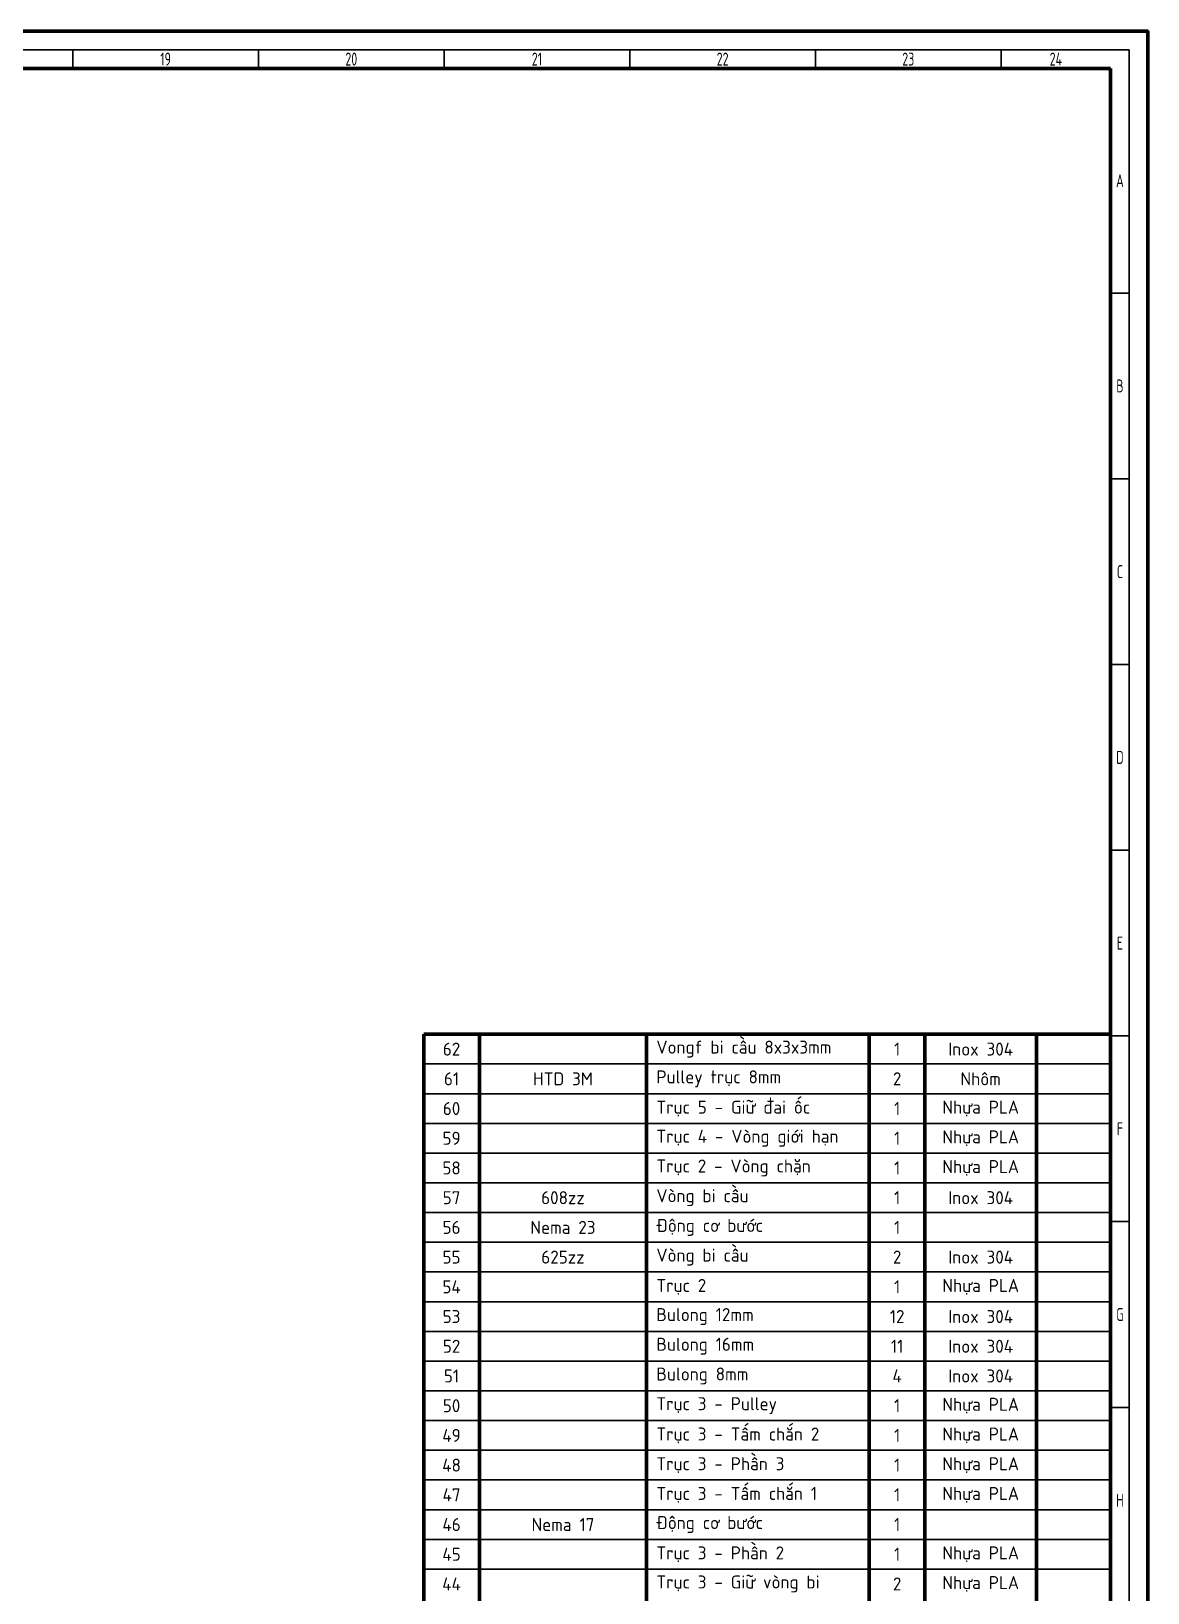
# Model space of a CAD drawing. Header units: millimetres. Extents: x -419 to 9215, y 1224 to 3301.
# Drawn here: x 469.6 to 770.3, y 2881.1 to 3301.5 of the extents above; entities that cross this region are included whole.
import ezdxf

# ---------------------------------------------------------------- set-up
doc = ezdxf.new("R2010")
doc.units = ezdxf.units.MM
for name, color, linetype, lineweight in [('0.3mm', 240, 'Continuous', 30), ('Chu', 241, 'Continuous', 35), ('Net 0.35', 20, 'Continuous', 35), ('Net 0.7', 7, 'Continuous', 70)]:
    doc.layers.add(name, color=color, linetype=linetype, lineweight=lineweight)
doc.styles.add('SLDTEXTSTYLE1', font='TXT', dxfattribs={"width": 0.7})
doc.styles.get("Standard").update_dxf_attribs({"font": 'arial.ttf'})

msp = doc.modelspace()

# ---------------------------------------------------------------- linework, layer by layer
at = {"layer": '0.3mm'}
for p, q in [((760.28, 3023.43), (575.28, 3023.43)), ((760.28, 3015.43), (575.28, 3015.43)), ((760.28, 3007.43), (575.28, 3007.43)), ((760.28, 2999.43), (575.28, 2999.43)), ((760.28, 2991.43), (575.28, 2991.43)), ((760.28, 2983.43), (575.28, 2983.43)), ((760.28, 2975.43), (575.28, 2975.43)), ((760.28, 2967.43), (575.28, 2967.43)), ((760.28, 2959.43), (575.28, 2959.43)), ((760.28, 2951.43), (575.28, 2951.43)), ((760.28, 2943.43), (575.28, 2943.43)), ((760.28, 2935.43), (575.28, 2935.43)), ((760.28, 2927.43), (575.28, 2927.43)), ((760.28, 2919.43), (575.28, 2919.43)), ((760.28, 2911.43), (575.28, 2911.43)), ((760.28, 2903.43), (575.28, 2903.43)), ((760.28, 2895.43), (575.28, 2895.43)), ((760.28, 2887.43), (575.28, 2887.43))]:
    msp.add_line(p, q, dxfattribs=at)
at = {"layer": 'Net 0.35', "linetype": 'Continuous', "lineweight": 35}
for p, q in [((-403.72, 3296.48), (765.28, 3296.48)), ((480.78, 3296.48), (480.78, 3291.48)), ((530.78, 3296.48), (530.78, 3291.48)), ((580.78, 3296.48), (580.78, 3291.48)), ((630.78, 3296.48), (630.78, 3291.48)), ((680.78, 3296.48), (680.78, 3291.48)), ((730.78, 3296.48), (730.78, 3291.48)), ((765.28, 3296.48), (765.28, 2465.48)), ((765.28, 3230.98), (760.28, 3230.98)), ((765.28, 3180.98), (760.28, 3180.98)), ((765.28, 3130.98), (760.28, 3130.98)), ((765.28, 3080.98), (760.28, 3080.98)), ((765.28, 3030.98), (760.28, 3030.98)), ((765.28, 2980.98), (760.28, 2980.98)), ((765.28, 2930.98), (760.28, 2930.98))]:
    msp.add_line(p, q, dxfattribs=at)
at = {"layer": 'Net 0.7', "linetype": 'Continuous', "lineweight": 70}
for p, q in [((-398.72, 3291.48), (760.28, 3291.48)), ((760.28, 3291.48), (760.28, 2470.48))]:
    msp.add_line(p, q, dxfattribs=at)
at = {"layer": 'Net 0.7'}
for p, q in [((575.28, 2525.48), (575.28, 3031.43)), ((760.28, 3031.43), (575.28, 3031.43)), ((590.28, 2525.48), (590.28, 3031.43)), ((635.28, 2525.48), (635.28, 3031.43)), ((695.28, 2525.48), (695.28, 3031.43)), ((710.28, 2525.48), (710.28, 3031.43)), ((740.28, 2525.48), (740.28, 3031.43))]:
    msp.add_line(p, q, dxfattribs=at)
msp.add_lwpolyline([(-418.72, 2460.48), (770.28, 2460.48), (770.28, 3301.48), (-418.72, 3301.48)], close=True, dxfattribs=at)

# ---------------------------------------------------------------- texts
at = {"layer": 'Chu', "char_height": 3.5, "attachment_point": 5, "style": 'SLDTEXTSTYLE1'}
for s, insert in [('{\\fTCVN 7284|b0|i0|c0|p34;19}', (505.78, 3293.98)), ('{\\fTCVN 7284|b0|i0|c0|p34;20}', (555.78, 3293.98)), ('{\\fTCVN 7284|b0|i0|c0|p34;21}', (605.78, 3293.98)), ('{\\fTCVN 7284|b0|i0|c0|p34;22}', (655.78, 3293.98)), ('{\\fTCVN 7284|b0|i0|c0|p34;23}', (705.78, 3293.98)), ('{\\fTCVN 7284|b0|i0|c0|p34;24}', (745.53, 3293.98)), ('{\\fTCVN 7284|b0|i0|c0|p34;A}', (762.78, 3261.23)), ('{\\fTCVN 7284|b0|i0|c0|p34;B}', (762.78, 3205.98)), ('{\\fTCVN 7284|b0|i0|c0|p34;C}', (762.78, 3155.98)), ('{\\fTCVN 7284|b0|i0|c0|p34;D}', (762.78, 3105.98)), ('{\\fTCVN 7284|b0|i0|c0|p34;E}', (762.78, 3055.98)), ('{\\fTCVN 7284|b0|i0|c0|p34;F}', (762.78, 3005.98)), ('{\\fTCVN 7284|b0|i0|c0|p34;G}', (762.78, 2955.98)), ('{\\fTCVN 7284|b0|i0|c0|p34;H}', (762.78, 2905.98))]:
    msp.add_mtext(s, dxfattribs=dict(at, insert=insert))
at = {"layer": 'Net 0.7', "lineweight": 211, "char_height": 3.5, "attachment_point": 5}
for s, width, insert in [('{\\fTCVN 7284|b0|i0|c0|p34;62}', 37.6512, (582.78, 3027.43)), ('\\pxql;{\\fTCVN 7284|b0|i0|c0|p34;Vongf bi cầu 8x3x3mm}', 56.7321, (666.31, 3027.43)), ('{\\fTCVN 7284|b0|i0|c0|p34;1}', 37.6512, (702.78, 3027.43)), ('{\\fTCVN 7284|b0|i0|c0|p34;Inox 304}', 37.6512, (725.28, 3027.43)), ('{\\fTCVN 7284|b0|i0|c0|p34;61}', 37.6512, (582.78, 3019.43)), ('{\\fTCVN 7284|b0|i0|c0|p34;HTD 3M}', 32.1218, (612.78, 3019.43)), ('\\pxql;{\\fTCVN 7284|b0|i0|c0|p34;Pulley trục 8mm}', 56.7321, (666.31, 3019.43)), ('{\\fTCVN 7284|b0|i0|c0|p34;2}', 37.6512, (702.78, 3019.43)), ('{\\fTCVN 7284|b0|i0|c0|p34;Nhôm}', 37.6512, (725.28, 3019.43)), ('\\pxql;{\\fTCVN 7284|b0|i0|c0|p34;Trục 5 - Giữ đai ốc}', 56.7321, (666.31, 3011.43)), ('{\\fTCVN 7284|b0|i0|c0|p34;60}', 37.6512, (582.78, 3011.43)), ('{\\fTCVN 7284|b0|i0|c0|p34;1}', 37.6512, (702.78, 3011.43)), ('{\\fTCVN 7284|b0|i0|c0|p34;Nhựa PLA}', 37.6512, (725.28, 3011.43)), ('{\\fTCVN 7284|b0|i0|c0|p34;59}', 37.6512, (582.78, 3003.43)), ('\\pxql;{\\fTCVN 7284|b0|i0|c0|p34;Trục 4 - Vòng giới hạn}', 56.7321, (666.31, 3003.43)), ('{\\fTCVN 7284|b0|i0|c0|p34;1}', 37.6512, (702.78, 3003.43)), ('{\\fTCVN 7284|b0|i0|c0|p34;Nhựa PLA}', 37.6512, (725.28, 3003.43)), ('\\pxql;{\\fTCVN 7284|b0|i0|c0|p34;Trục 2 - Vòng chặn}', 56.7321, (666.31, 2995.43)), ('{\\fTCVN 7284|b0|i0|c0|p34;Nhựa PLA}', 37.6512, (725.28, 2995.43)), ('{\\fTCVN 7284|b0|i0|c0|p34;58}', 37.6512, (582.78, 2995.43)), ('{\\fTCVN 7284|b0|i0|c0|p34;1}', 37.6512, (702.78, 2995.43)), ('{\\fTCVN 7284|b0|i0|c0|p34;57}', 37.6512, (582.78, 2987.43)), ('{\\fTCVN 7284|b0|i0|c0|p34;608zz}', 32.1218, (612.78, 2987.43)), ('\\pxql;{\\fTCVN 7284|b0|i0|c0|p34;Vòng bi cầu}', 56.7321, (666.31, 2987.43)), ('{\\fTCVN 7284|b0|i0|c0|p34;1}', 37.6512, (702.78, 2987.43)), ('{\\fTCVN 7284|b0|i0|c0|p34;Inox 304}', 37.6512, (725.28, 2987.43)), ('{\\fTCVN 7284|b0|i0|c0|p34;56}', 37.6512, (582.78, 2979.43)), ('{\\fTCVN 7284|b0|i0|c0|p34;Nema 23}', 32.1218, (612.78, 2979.43)), ('\\pxql;{\\fTCVN 7284|b0|i0|c0|p34;Động cơ bước}', 56.7321, (666.31, 2979.43)), ('{\\fTCVN 7284|b0|i0|c0|p34;1}', 37.6512, (702.78, 2979.43)), ('{\\fTCVN 7284|b0|i0|c0|p34;55}', 37.6512, (582.78, 2971.43)), ('{\\fTCVN 7284|b0|i0|c0|p34;625zz}', 32.1218, (612.78, 2971.43)), ('\\pxql;{\\fTCVN 7284|b0|i0|c0|p34;Vòng bi cầu}', 56.7321, (666.31, 2971.43)), ('{\\fTCVN 7284|b0|i0|c0|p34;2}', 37.6512, (702.78, 2971.43)), ('{\\fTCVN 7284|b0|i0|c0|p34;Inox 304}', 37.6512, (725.28, 2971.43)), ('{\\fTCVN 7284|b0|i0|c0|p34;54}', 37.6512, (582.78, 2963.43)), ('\\pxql;{\\fTCVN 7284|b0|i0|c0|p34;Trục 2}', 56.7321, (666.31, 2963.43)), ('{\\fTCVN 7284|b0|i0|c0|p34;1}', 37.6512, (702.78, 2963.43)), ('{\\fTCVN 7284|b0|i0|c0|p34;Nhựa PLA}', 37.6512, (725.28, 2963.43)), ('{\\fTCVN 7284|b0|i0|c0|p34;53}', 37.6512, (582.78, 2955.43)), ('\\pxql;{\\fTCVN 7284|b0|i0|c0|p34;Bulong 12mm}', 56.7321, (666.31, 2955.43)), ('{\\fTCVN 7284|b0|i0|c0|p34;12}', 37.6512, (702.78, 2955.43)), ('{\\fTCVN 7284|b0|i0|c0|p34;Inox 304}', 37.6512, (725.28, 2955.43)), ('{\\fTCVN 7284|b0|i0|c0|p34;52}', 37.6512, (582.78, 2947.43)), ('\\pxql;{\\fTCVN 7284|b0|i0|c0|p34;Bulong 16mm}', 56.7321, (666.31, 2947.43)), ('{\\fTCVN 7284|b0|i0|c0|p34;11}', 37.6512, (702.78, 2947.43)), ('{\\fTCVN 7284|b0|i0|c0|p34;Inox 304}', 37.6512, (725.28, 2947.43)), ('{\\fTCVN 7284|b0|i0|c0|p34;51}', 37.6512, (582.78, 2939.43)), ('\\pxql;{\\fTCVN 7284|b0|i0|c0|p34;Bulong 8mm}', 56.7321, (666.31, 2939.43)), ('{\\fTCVN 7284|b0|i0|c0|p34;4}', 37.6512, (702.78, 2939.43)), ('{\\fTCVN 7284|b0|i0|c0|p34;Inox 304}', 37.6512, (725.28, 2939.43)), ('{\\fTCVN 7284|b0|i0|c0|p34;50}', 37.6512, (582.78, 2931.43)), ('\\pxql;{\\fTCVN 7284|b0|i0|c0|p34;Trục 3 - Pulley}', 56.7321, (666.31, 2931.43)), ('{\\fTCVN 7284|b0|i0|c0|p34;1}', 37.6512, (702.78, 2931.43)), ('{\\fTCVN 7284|b0|i0|c0|p34;Nhựa PLA}', 37.6512, (725.28, 2931.43)), ('\\pxql;{\\fTCVN 7284|b0|i0|c0|p34;Trục 3 - Tấm chắn 2}', 56.7321, (666.31, 2923.43)), ('{\\fTCVN 7284|b0|i0|c0|p34;49}', 37.6512, (582.78, 2923.43)), ('{\\fTCVN 7284|b0|i0|c0|p34;1}', 37.6512, (702.78, 2923.43)), ('{\\fTCVN 7284|b0|i0|c0|p34;Nhựa PLA}', 37.6512, (725.28, 2923.43)), ('\\pxql;{\\fTCVN 7284|b0|i0|c0|p34;Trục 3 - Phần 3}', 56.7321, (666.31, 2915.43)), ('{\\fTCVN 7284|b0|i0|c0|p34;48}', 37.6512, (582.78, 2915.43)), ('{\\fTCVN 7284|b0|i0|c0|p34;1}', 37.6512, (702.78, 2915.43)), ('{\\fTCVN 7284|b0|i0|c0|p34;Nhựa PLA}', 37.6512, (725.28, 2915.43)), ('\\pxql;{\\fTCVN 7284|b0|i0|c0|p34;Trục 3 - Tấm chắn 1}', 56.7321, (666.31, 2907.43)), ('{\\fTCVN 7284|b0|i0|c0|p34;Nhựa PLA}', 37.6512, (725.28, 2907.43)), ('{\\fTCVN 7284|b0|i0|c0|p34;47}', 37.6512, (582.78, 2907.43)), ('{\\fTCVN 7284|b0|i0|c0|p34;1}', 37.6512, (702.78, 2907.43)), ('{\\fTCVN 7284|b0|i0|c0|p34;46}', 37.6512, (582.78, 2899.43)), ('{\\fTCVN 7284|b0|i0|c0|p34;Nema 17}', 32.1218, (612.78, 2899.43)), ('\\pxql;{\\fTCVN 7284|b0|i0|c0|p34;Động cơ bước}', 56.7321, (666.31, 2899.43)), ('{\\fTCVN 7284|b0|i0|c0|p34;1}', 37.6512, (702.78, 2899.43)), ('{\\fTCVN 7284|b0|i0|c0|p34;45}', 37.6512, (582.78, 2891.43)), ('\\pxql;{\\fTCVN 7284|b0|i0|c0|p34;Trục 3 - Phần 2}', 56.7321, (666.31, 2891.43)), ('{\\fTCVN 7284|b0|i0|c0|p34;1}', 37.6512, (702.78, 2891.43)), ('{\\fTCVN 7284|b0|i0|c0|p34;Nhựa PLA}', 37.6512, (725.28, 2891.43)), ('{\\fTCVN 7284|b0|i0|c0|p34;44}', 37.6512, (582.78, 2883.43)), ('\\pxql;{\\fTCVN 7284|b0|i0|c0|p34;Trục 3 - Giữ vòng bi}', 56.7321, (666.31, 2883.43)), ('{\\fTCVN 7284|b0|i0|c0|p34;2}', 37.6512, (702.78, 2883.43)), ('{\\fTCVN 7284|b0|i0|c0|p34;Nhựa PLA}', 37.6512, (725.28, 2883.43))]:
    msp.add_mtext_dynamic_manual_height_columns(s, width=width, gutter_width=12.5, heights=[0], dxfattribs=dict(at, insert=insert))

doc.saveas('drawing.dxf')
